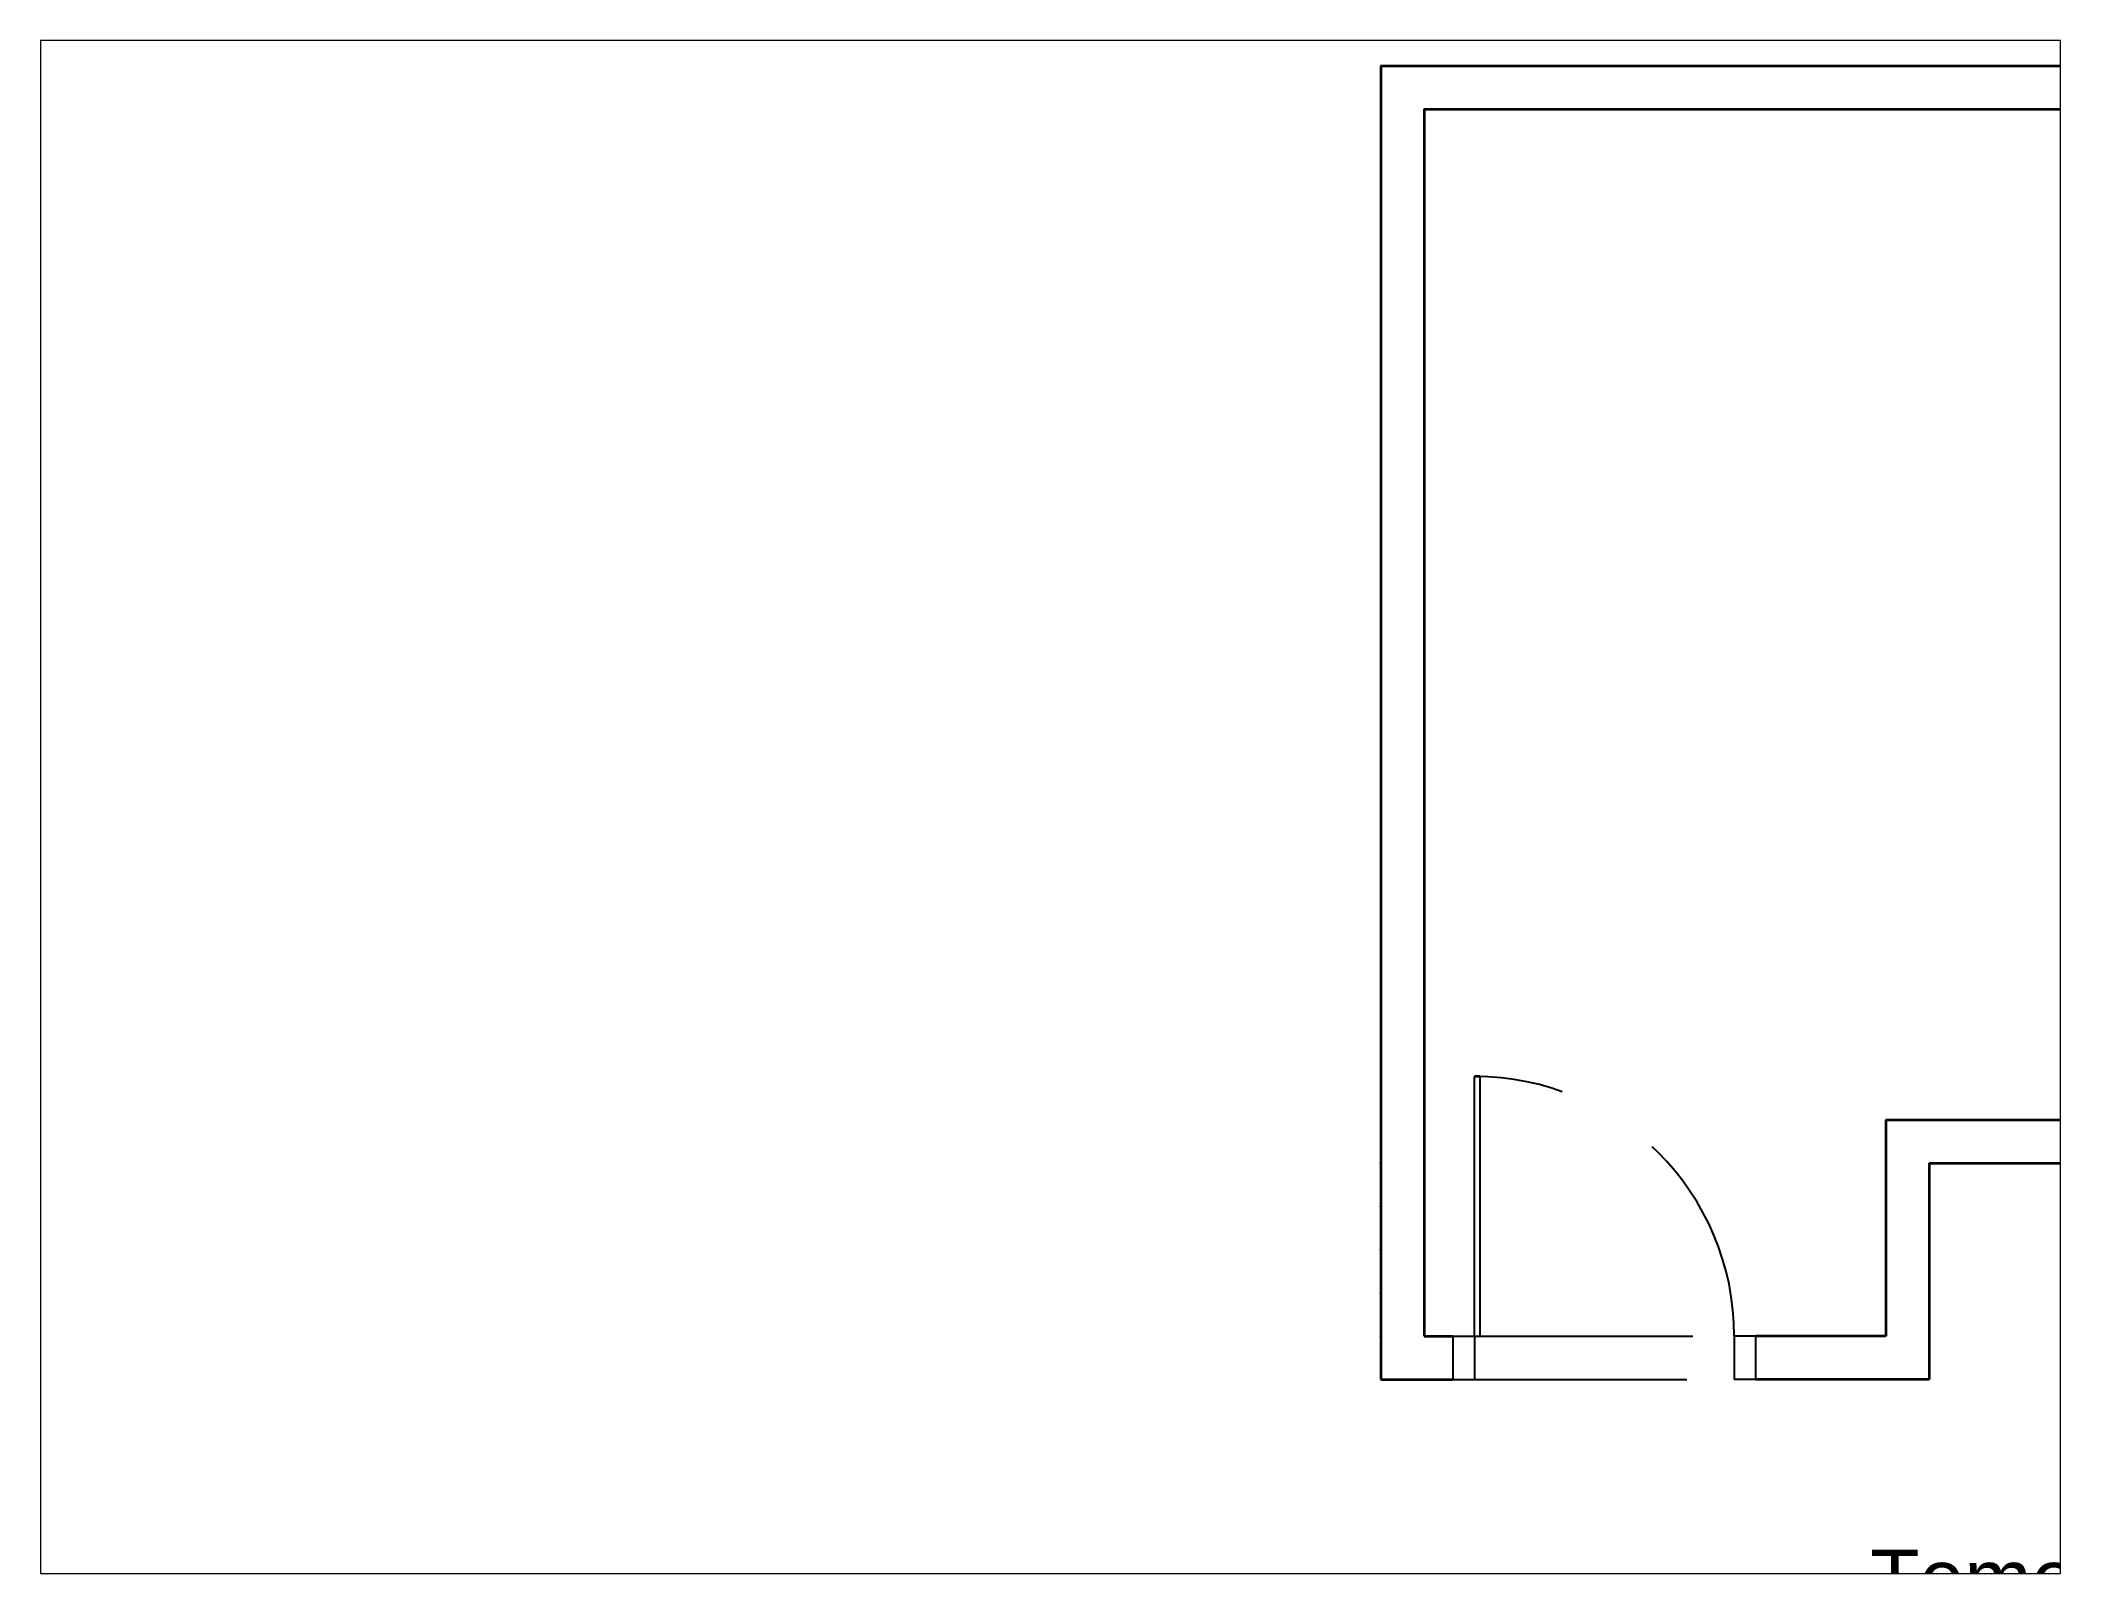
# Paper-space layout 'Layout1' of a CAD drawing. Header units: centimetres. Extents: x 26 to 231, y 20 to 176.
# The model-space entities are those that its viewports show. They can reach past a viewport. Long polylines and large blocks are cut down to what shows.
import ezdxf

# ---------------------------------------------------------------- set-up
doc = ezdxf.new("R2010")
doc.units = ezdxf.units.CM
doc.linetypes.add('DASHED2', pattern=[9.525, 6.35, -3.175])
doc.layers.add('DUVAR', color=228, linetype='Continuous', lineweight=35)
doc.layers.add('KAPI', color=1, linetype='Continuous', lineweight=25)
doc.styles.get("Standard").update_dxf_attribs({"font": 'arial.ttf'})

msp = doc.modelspace()

# ---------------------------------------------------------------- linework, layer by layer
at = {"layer": 'DUVAR'}
for p, q in [((476.419, 109.156), (474.419, 109.156)), ((616.919, 94.156), (616.919, 94.156)), ((616.919, 94.156), (906.919, 94.156)), ((631.919, 79.156), (631.919, 79.156)), ((631.919, 79.156), (921.919, 79.156)), ((476.419, 19.156), (476.419, 19.156))]:
    msp.add_line(p, q, dxfattribs=at)
for points in [[(921.919, 459.156), (441.919, 459.156), (441.919, 79.156)], [(906.919, 444.156), (456.919, 444.156), (456.919, 94.156)], [(456.919, 94.156), (456.919, 94.156)], [(456.919, 94.156), (456.919, 19.156)], [(616.919, 94.156), (616.919, 19.156)], [(441.919, 79.156), (441.919, 4.156)], [(631.919, 79.156), (631.919, 4.156)], [(456.919, 19.156), (466.919, 19.156)], [(616.919, 19.156), (571.919, 19.156)], [(441.919, 4.156), (466.919, 4.156)], [(631.919, 4.156), (571.919, 4.156)]]:
    msp.add_lwpolyline(points, dxfattribs=at)
for p in [(441.919, 79.156), (441.919, 64.156), (441.919, 49.156), (441.919, 34.156), (441.919, 19.156)]:
    msp.add_point(p, dxfattribs=at)
at = {"layer": 'KAPI'}
for p, q in [((474.419, 19.156), (474.419, 109.156)), ((476.419, 19.156), (476.419, 109.156)), ((474.419, 19.156), (476.419, 19.156))]:
    msp.add_line(p, q, dxfattribs=at)
at = {"layer": 'KAPI', "linetype": 'DASHED2'}
for p, q in [((476.419, 19.156), (564.419, 19.156)), ((474.419, 4.156), (564.419, 4.156))]:
    msp.add_line(p, q, dxfattribs=at)
at = {"layer": 'KAPI'}
for points in [[(466.919, 19.156), (466.919, 4.156)], [(466.919, 19.156), (474.419, 19.156)], [(474.419, 19.156), (474.419, 4.156)], [(571.919, 19.156), (564.419, 19.156)], [(564.419, 19.156), (564.419, 4.156)], [(571.919, 4.156), (571.919, 19.156)], [(466.919, 4.156), (474.419, 4.156)], [(571.919, 4.156), (564.419, 4.156)]]:
    msp.add_lwpolyline(points, dxfattribs=at)
at = {"layer": 'KAPI', "linetype": 'DASHED2'}
msp.add_arc((474.419, 19.156), 90, 0, 90, dxfattribs=at)

# ---------------------------------------------------------------- texts
at = {"layer": 'DUVAR', "color": 216, "linetype": 'Continuous', "insert": (611.501, -54.712), "char_height": 20, "attachment_point": 1}
msp.add_mtext_dynamic_manual_height_columns('{\\C256;\\c0;Temel Plan}', width=317.74351, gutter_width=12.5, heights=[0], dxfattribs=at)

psp = doc.layouts.get("Layout1")

# ---------------------------------------------------------------- viewports
at = {"layer": '0', "view_target_point": (247.978, -34.642)}
psp.add_viewport(center=(128.5, 97.5), size=(205.6, 156), view_center_point=(79.522, 237.142), view_height=531.06936, dxfattribs=at)

doc.saveas('drawing.dxf')
